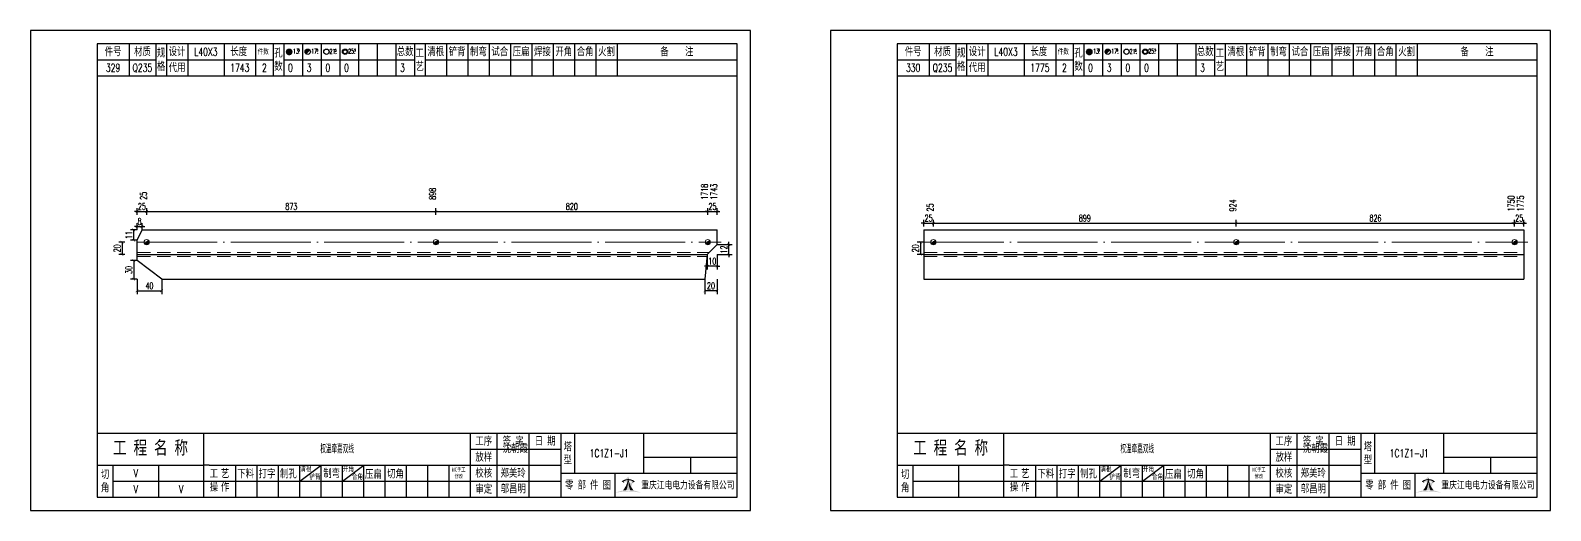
# Model space of a CAD drawing. Header units: millimetres. Extents: x -524 to 9570, y -2481 to 180.
# Drawn here: x 6300 to 6870, y -1200 to -1020 of the extents above; entities that cross this region are included whole.
import ezdxf
from ezdxf.enums import TextEntityAlignment as Align

# ---------------------------------------------------------------- set-up
doc = ezdxf.new("R2010")
doc.units = ezdxf.units.MM
doc.header["$LTSCALE"] = 20
doc.header["$PDMODE"] = 1
doc.linetypes.add('DASHDOT2X', pattern=[1.75, 1.5, -0.125, 0, -0.125])
doc.linetypes.add('HIDDEN', pattern=[0.375, 0.25, -0.125])
for name, color, linetype, lineweight in [('1', 7, 'Continuous', 25), ('11', 1, 'Continuous', 13), ('2', 1, 'HIDDEN', 13), ('5', 7, 'Continuous', 13), ('7', 3, 'DASHDOT2X', 13)]:
    doc.layers.add(name, color=color, linetype=linetype, lineweight=lineweight)
doc.styles.get("Standard").update_dxf_attribs({"font": 'simplex', "width": 0.7, "bigfont": 'gbhzfs.shx'})
doc.styles.add('SYMBOL_TXT', font='txt.shx', dxfattribs={"width": 0.6})
doc.styles.add('TITLE_TXT', font='simplex.shx', dxfattribs={"width": 0.75, "height": 2.5, "bigfont": 'gbhzfs.shx'})
doc.dimstyles.get("Standard").update_dxf_attribs({"dimtxt": 2.5, "dimasz": 1, "dimexe": 1.25, "dimexo": 0, "dimgap": 0.63, "dimtad": 1, "dimzin": 0, "dimdsep": 46, "dimtxsty": 'standard', "dimblk": 'ARCHTICK', "dimblk1": 'ARCHTICK', "dimblk2": 'ARCHTICK', "dimcen": 0.09, "dimadec": 0, "dimazin": 0, "dimtfac": 1, "dimtdec": 1, "dimtix": 1, "dimtmove": 2, "dimatfit": 3, "dimfxl": 0, "dimtolj": 1, "dimtzin": 0, "dimarcsym": 0})
pattern_1 = [(0, (-3, 0), (0, 0.0125), [])]

# ---------------------------------------------------------------- blocks, each defined once
blk = doc.blocks.new('M12_HOLE')
h = blk.add_hatch()
h.set_pattern_fill('LINE', scale=0.1, style=0)
h.set_pattern_definition(pattern_1)
h.paths.add_polyline_path([(-5, 0, 1), (-1, 0, 1)])
at = {"color": 7}
blk.add_circle((-3, 0), 2, dxfattribs=at)
at = {"color": 7, "attachment_point": 1, "style": 'SYMBOL_TXT'}
for s, insert, char_height, width in [('13\\f??|b0|i0|c0|p54;.', (-0.1170648347537053, 2.110404609075999), 3.5, 5.707453662650948), ('5', (3.739322910876695, 2.264550918150206), 1.8, 2.930899999712656)]:
    blk.add_mtext(s, dxfattribs=dict(at, insert=insert, char_height=char_height, width=width))
blk = doc.blocks.new('M16_HOLE')
h = blk.add_hatch()
h.set_pattern_fill('LINE', scale=0.1, style=0)
h.set_pattern_definition(pattern_1)
h.paths.add_polyline_path([(-1.585786437626905, 1.414213562373095, 0.668178637919299), (-5, 0, 0.198912367379658), (-4.414213562373095, -1.414213562373095)])
at = {"color": 7}
blk.add_circle((-3, 0), 2, dxfattribs=at)
at = {"color": 7, "attachment_point": 1, "style": 'SYMBOL_TXT'}
for s, insert, char_height, width in [('17.', (-0.443935574240129, 2.13042063441452), 3.5, 6.3164), ('5', (3.564570640825252, 2.25180437378188), 1.8, 1.822)]:
    blk.add_mtext(s, dxfattribs=dict(at, insert=insert, char_height=char_height, width=width))
blk = doc.blocks.new('M20_HOLE')
at = {"color": 7}
blk.add_circle((-3, 0), 2, dxfattribs=at)
at = {"color": 7, "attachment_point": 1, "style": 'SYMBOL_TXT'}
for s, insert, char_height, width in [('21.', (-0.6868754558352066, 2.009036737063269), 3.5, 6.0735), ('5', (3.321630759230175, 2.009036737063269), 1.8, 1.4576)]:
    blk.add_mtext(s, dxfattribs=dict(at, insert=insert, char_height=char_height, width=width))
blk = doc.blocks.new('M24_HOLE')
at = {"color": 7}
for radius in [2, 1.5]:
    blk.add_circle((-3, 0), radius, dxfattribs=at)
at = {"color": 7, "attachment_point": 1, "style": 'SYMBOL_TXT'}
for s, insert, char_height, width in [('25.', (-0.6868754558352066, 2.13042063441452), 3.5, 2.4294), ('5', (3.928980201610216, 2.25180437378188), 1.8, 1.9435)]:
    blk.add_mtext(s, dxfattribs=dict(at, insert=insert, char_height=char_height, width=width))
blk = doc.blocks.new('A$C1E394B87')
for p, q in [((270, 180), (0, 180)), ((0, 180), (0, 0)), ((270, 0), (270, 180)), ((0, 0), (270, 0))]:
    blk.add_line(p, q)
blk = doc.blocks.new('JgCard')
h = blk.add_hatch(color=256)
edge = h.paths.add_edge_path()
edge.add_arc((223.8016524729837, -21.84717885384339), 29.00860721842082, 79.81716678233735, 89.27812697573944)
edge.add_arc((224.5325955616654, -21.84717885384339), 29.00860721842082, 90.72187302426055, 100.1828332176626)
edge.add_arc((224.0279874541857, -3.830853464385541), 11.50536553551401, 89.30709440376557, 113.6959925615352, ccw=False)
edge.add_arc((224.3062605804644, -3.830853464385541), 11.50536553551401, 66.30400743846491, 90.69290559623443, ccw=False)
edge = h.paths.add_edge_path()
edge.add_arc((233.0302112674253, 13.18449056462987), 8.873034629199061, 191.5208225546964, 219.6965150385776)
edge.add_arc((215.3040367672247, 13.18449056462987), 8.873034629199061, 320.3034849614224, 348.4791774453036)
edge.add_arc((214.0326012329333, 11.43447699248611), 10.13453382683302, 338.1301204334909, 359.9154198731663)
edge.add_arc((234.3016468017167, 11.43447699248611), 10.13453382683302, 180.0845801266699, 201.8698795665091)
edge.add_line((225.937925765641, 10.90576856469295), (225.6552856147136, 10.35609493506945))
edge.add_arc((224.1679533083088, 7.853493107532699), 3.957321353349253, 91.41975307934291, 127.4827228769255)
edge.add_arc((215.3040367672247, 13.18449056462987), 8.873034629199061, 351.0860103832611, 357.2867084751834)
edge.add_line((222.396322269009, 10.90576856469295), (222.6789624199364, 10.35609493506945))
edge.add_line((222.6789624199364, 10.35609493506945), (221.7697188924139, 10.86032854938844))
edge.add_line((225.6552856147136, 10.35609493506945), (226.5654915637542, 10.86086227359522))
edge.add_arc((224.2330238305049, 7.883670059543192), 3.536460377387214, 93.80567765797379, 121.2894356209631)
edge.add_arc((224.1012242041452, 7.883670059543192), 3.536460377387214, 58.7105643790368, 86.1943223420262)
edge.add_arc((224.1679533083088, 7.853493107532699), 3.957321353349253, 52.53023982105776, 88.60436076552203)
edge.add_arc((233.0302112674253, 13.18449056462987), 8.873034629199061, 182.7132915248167, 188.9137221835162)
edge.add_line((224.1671240173246, 11.44943760304955), (224.1671240173246, 11.41951638194644))
blk.add_hatch(color=256).paths.add_polyline_path([(224.1671240173246, 11.41951638190653, 0.09534363958971465), (224.8964730213393, 7.65936347788454, -0.02857973389665951), (226.2029576453306, 7.517096850535836, -0.1235627947319866), (224.3359488967444, 11.41233217421416, -0.1204986991669159), (225.937925765641, 10.90576856469295), (225.6552856147136, 10.35609493506945), (226.5654915637542, 10.86086227359522, 0.5402417223769541), (226.575360567148, 10.99431825130466, 0.158715983985349), (224.2643381876442, 11.80964050730302, -0.02706108524003999), (224.1671240173246, 12.76445731824299, -0.02706225299216489), (224.0699034296731, 11.80959959181416, 0.1586661026302013), (221.7598355252794, 10.99377351487396, 0.5401762534625951), (221.7697205382283, 10.86032763670437, -5.881062471050359e-06), (221.7697188924139, 10.86032854938844), (222.6789624199364, 10.35609493506945), (222.396322269009, 10.90576856469295, -0.1204986991669226), (223.9982991379056, 11.41233217421416, -0.1235627947319868), (222.1312903893195, 7.517096850535836, -0.0285797338966575), (223.4377750133108, 7.65936347788454, 0.09534363958971454)])
for p, q in [((265, 175), (25, 175)), ((25, 175), (25, 5)), ((37, 175), (37, 163)), ((47, 175), (47, 163)), ((51, 175), (51, 163)), ((59, 175), (59, 163)), ((72.61005959575064, 175), (72.61005959575061, 163)), ((84.43573710762382, 175), (84.43573710762382, 163)), ((91, 175), (91, 163)), ((95, 175), (95, 163)), ((102, 175), (102, 163)), ((109, 175), (109, 163)), ((116, 175), (116, 163)), ((123, 175), (123, 163)), ((130, 175), (130, 163)), ((137, 175), (137, 163)), ((144, 175), (144, 163)), ((148, 175), (148, 163)), ((156, 175), (156, 163)), ((164, 175), (164, 163)), ((172, 175), (172, 163)), ((180, 175), (180, 163)), ((188, 175), (188, 163)), ((196, 175), (196, 163)), ((204, 175), (204, 163)), ((212, 175), (212, 163)), ((220, 175), (220, 163)), ((265, 5), (265, 175)), ((25, 169), (47, 169)), ((51, 168.9999999999999), (91, 168.9999999999999)), ((95, 168.9999999999999), (144, 168.9999999999999)), ((148, 169), (265, 169)), ((25, 163), (265, 163)), ((25, 29), (265, 29)), ((65, 17), (65, 29)), ((165, 5), (165, 29)), ((175, 5), (175, 29)), ((187, 5), (187, 29)), ((199, 5), (199, 29)), ((204, 29), (204, 14)), ((230, 14), (230, 29)), ((165, 23), (199, 23)), ((230, 20), (265, 20)), ((247.5, 20), (247.5, 14)), ((25, 17), (65, 17)), ((31, 5), (31, 17)), ((48, 17), (48, 5)), ((65, 5), (65, 17)), ((67, 17), (65, 17)), ((67, 17), (165, 17)), ((77, 5), (77, 17)), ((85, 5), (85, 17)), ((93, 5), (93, 17)), ((101, 5), (101, 17)), ((101, 11), (109, 17)), ((109, 5), (109, 17)), ((117, 5), (117, 17)), ((117, 11), (125, 17)), ((125, 5), (125, 17)), ((133, 5), (133, 17)), ((141, 5), (141, 17)), ((149, 5), (149, 17)), ((157, 5), (157, 17)), ((165, 17), (199, 17)), ((199, 14), (265, 14)), ((219.0802760739607, 14), (219.0802760739607, 5)), ((31, 11), (65, 11)), ((65, 11), (165, 11)), ((165, 11), (199, 11)), ((25, 5), (265, 5))]:
    blk.add_line(p, q)
blk.add_lwpolyline([(96.0334779468642, 171.9855941999696, -1), (98.0334779468642, 171.9855941999696, -1)], format="xyb", close=True)
for p in [(65.8050297978753, 166), (145, 96)]:
    blk.add_point(p)
blk.add_blockref('A$C1E394B87', (0, 0))
at = {"xscale": 0.5, "yscale": 0.5, "zscale": 0.5}
for name, p in [('M12_HOLE', (98.5334779468642, 171.9855941999696)), ('M16_HOLE', (105.5, 171.9999999999999)), ('M20_HOLE', (112.5, 171.9999999999999)), ('M24_HOLE', (119.5, 171.9999999999999))]:
    blk.add_blockref(name, p, dxfattribs=at)
at = {"attachment_point": 5, "style": 'TITLE_TXT'}
for s, insert, char_height, width in [('{\\fSimHei|b0|i0|c134|p2;件号}', (31, 172), 3, 15), ('{\\fSimHei|b0|i0|c134|p2;材质}', (42, 172), 3, 8), ('{\\fSimHei|b0|i0|c134|p2;规格}', (49, 169), 3, 4), ('{\\fSimHei|b0|i0|c134|p2;设计}', (55, 171.9999999999999), 3, 8.000000000000014), ('{\\fSimHei|b0|i0|c134|p2;长度}', (78.11684221050325, 172.0531705390044), 3, 8), ('{\\fSimHei|b0|i0|c134|p2;件数}', (87.3041250533895, 171.9999999999999), 2, 8.8244), ('{\\fSimHei|b0|i0|c134|p2;孔数}', (93, 169), 3, 4), ('{\\fSimHei|b0|i0|c134|p2;总数}', (140.5, 171.9999999999999), 3, 7), ('{\\fSimHei|b0|i0|c134|p2;工\\P艺}', (146, 169), 3, 4), ('{\\fSimHei|b0|i0|c134|p2;清根}', (152, 172), 3, 8), ('{\\fSimHei|b0|i0|c134|p2;铲背}', (160, 172), 3, 8), ('{\\fSimHei|b0|i0|c134|p2;制弯}', (168, 172), 3, 8.000000000000028), ('{\\fSimHei|b0|i0|c134|p2;试合}', (176, 172), 3, 8), ('{\\fSimHei|b0|i0|c134|p2;压扁}', (184, 172), 3, 8), ('{\\fSimHei|b0|i0|c134|p2;焊接}', (192, 172), 3, 8), ('{\\fSimHei|b0|i0|c134|p2;开角}', (200, 172), 3, 8.000000000000057), ('{\\fSimHei|b0|i0|c134|p2;合角}', (208, 172), 3, 8), ('{\\fSimHei|b0|i0|c134|p2;火割}', (216, 172), 3, 8), ('{\\fSimHei|b0|i0|c134|p2;备    注}', (242.3967818627186, 171.9765054582008), 3, 22), ('{\\fSimHei|b0|i0|c134|p2;代用}', (55, 166), 3, 8), ('{\\fSimHei|b0|i0|c134|p2;工 程 名 称}', (45.04268864723963, 23.33842704880232), 5, 47.33333333333334), ('{\\fSimHei|b0|i0|c134|p2;工序}', (170, 26), 3, 10), ('{\\fSimHei|b0|i0|c134|p2;签 字}', (181, 26), 3, 12), ('{\\fSimHei|b0|i0|c134|p2;^I沈朝霞}', (181.0520504248258, 23.27747906449889), 3, 12), ('{\\fSimHei|b0|i0|c134|p2;日 期}', (193, 26), 3, 12), ('{\\fSimHei|b0|i0|c134|p2;塔\\P型}', (201.5, 21.5), 3, 5.000000000000028), ('{\\fSimHei|b0|i0|c134|p2;放样}', (170, 20), 3, 10), ('{\\fSimHei|b0|i0|c134|p2;切\\P角}', (28, 11), 3, 6.000000000000004), ('{\\fSimHei|b0|i0|c134|p2;工\\P操}', (68.78408056366106, 11.29930144135182), 3, 6.000000000000004), ('{\\fSimHei|b0|i0|c134|p2;艺\\P作}', (73.01340619218274, 11.29930144135182), 3, 6.000000000000004), ('{\\fSimHei|b0|i0|c134|p2;下料}', (80.74376492044746, 13.75191016783555), 3, 8), ('{\\fSimHei|b0|i0|c134|p2;打字}', (88.74376492044746, 13.75191016783555), 3, 8), ('{\\fSimHei|b0|i0|c134|p2;制孔}', (96.74376492044746, 13.75191016783555), 3, 8.000000000000028), ('{\\fSimHei|b0|i0|c134|p2;清根}', (103.3080888185272, 15.56254542211099), 2, 8), ('{\\fSimHei|b0|i0|c134|p2;铲背}', (106.6982872637203, 12.58010217278223), 2, 8), ('{\\fSimHei|b0|i0|c134|p2;制弯}', (112.9524832210667, 13.86807755023182), 3, 8.000000000000028), ('{\\fSimHei|b0|i0|c134|p2;开角}', (119.2123351337376, 15.54156681030855), 2, 8.000000000000057), ('{\\fSimHei|b0|i0|c134|p2;合角}', (122.601153766583, 12.67610618408509), 2, 8), ('{\\fSimHei|b0|i0|c134|p2;压扁}', (128.5896913500159, 13.56672241423536), 3, 8), ('{\\fSimHei|b0|i0|c134|p2;切角}', (136.8970089545677, 13.6938446517654), 3, 8), ('{\\fSimHei|b0|i0|c134|p2;NC手工修改}', (160.6311373906198, 14.05820252967675), 1.5, 6.204069777279955), ('{\\fSimHei|b0|i0|c134|p2;校核}', (170, 14), 3, 10.00000000000003), ('{\\fSimHei|b0|i0|c134|p2;郑美玲}', (181, 14), 3, 12), ('{\\fSimHei|b0|i0|c134|p2;零 部 件 图}', (209.0827348158753, 9.5), 3, 30.76131175444226), ('{\\fSimHei|b0|i0|c134|p2;重庆江电电力设备有限公司}', (246.5086378857131, 9.475432444103376), 2.772000000000001, 63.29400000000002), ('{\\fSimHei|b0|i0|c134|p2;审定}', (170, 8), 3, 10), ('{\\fSimHei|b0|i0|c134|p2;邬昌明}', (181.0428184060297, 8.12303372435349), 3, 12)]:
    blk.add_mtext(s, dxfattribs=dict(at, insert=insert, char_height=char_height, width=width))
blk = doc.blocks.new('M16')
for p, q in [((-0.7071067811865476, -0.7071067811865476), (0.7071067811865475, 0.7071067811865475)), ((-0.4, 4.898425415289509e-17), (0.4, 0)), ((2.449212707644755e-17, 0.4), (0, -0.4))]:
    blk.add_line(p, q)
blk.add_circle((0, 0), 1)
for centre, radius, end in [((0, 0), 0.8, 45.00000000000001), ((0, 0), 0.6, 45.00000000000001), ((0, 0), 0.4, 45.00000000000001), ((-5.551115123125783e-17, -5.551115123125783e-17), 0.2, 45)]:
    blk.add_arc(centre, radius, 225, end)
blk = doc.blocks.new('_ArchTick')
at = {"color": 0, "linetype": 'ByBlock', "const_width": 0.15}
blk.add_lwpolyline([(-0.5, -0.5), (0.5, 0.5)], dxfattribs=at)
blk = doc.blocks.new('*D818')
at = {"layer": '11', "color": 0, "lineweight": -2}
for p, q in [((6339.999996296785, -1087.875012380202), (6338.999996296785, -1087.875012380202)), ((6339.999996296785, -1089.125012380202), (6339.999996296785, -1086.625012380202)), ((6339.999996296785, -1087.875012380202), (6343.599996296784, -1087.875012380202)), ((6343.599996296784, -1089.125012380202), (6343.599996296784, -1086.625012380202)), ((6343.599996296784, -1087.875012380202), (6344.599996296784, -1087.875012380202))]:
    blk.add_line(p, q, dxfattribs=at)
at = {"layer": 'Defpoints', "color": 0}
for p in [(6343.599996296784, -1087.875012380202), (6339.999996296785, -1089.125012380202), (6343.599996296784, -1089.125012380202)]:
    blk.add_point(p, dxfattribs=at)
at = {"layer": '11', "color": 0, "lineweight": -2}
blk.add_blockref('_ArchTick', (6339.999996296785, -1087.875012380202), dxfattribs=at)
at = {"layer": '11', "color": 0, "lineweight": -2, "rotation": 180}
blk.add_blockref('_ArchTick', (6343.599996296784, -1087.875012380202), dxfattribs=at)
at = {"layer": '11', "color": 0, "insert": (6341.799996296784, -1085.995012380202), "char_height": 2.5, "attachment_point": 5}
blk.add_mtext('\\A1;25', dxfattribs=at)
blk = doc.blocks.new('*D821')
at = {"layer": '11', "color": 0, "lineweight": -2}
for p, q in [((6553.999996296785, -1087.875012380202), (6552.999996296785, -1087.875012380202)), ((6553.999996296785, -1089.125012380202), (6553.999996296785, -1086.625012380202)), ((6553.999996296785, -1087.875012380202), (6557.499996296785, -1087.875012380202)), ((6557.499996296785, -1089.125012380202), (6557.499996296785, -1086.625012380202)), ((6557.499996296785, -1087.875012380202), (6558.499996296785, -1087.875012380202))]:
    blk.add_line(p, q, dxfattribs=at)
at = {"layer": 'Defpoints', "color": 0}
for p in [(6557.499996296785, -1087.875012380202), (6553.999996296785, -1089.125012380202), (6557.499996296785, -1089.125012380202)]:
    blk.add_point(p, dxfattribs=at)
at = {"layer": '11', "color": 0, "lineweight": -2}
blk.add_blockref('_ArchTick', (6553.999996296785, -1087.875012380202), dxfattribs=at)
at = {"layer": '11', "color": 0, "lineweight": -2, "rotation": 180}
blk.add_blockref('_ArchTick', (6557.499996296785, -1087.875012380202), dxfattribs=at)
at = {"layer": '11', "color": 0, "insert": (6555.749996296785, -1085.995012380202), "char_height": 2.5, "attachment_point": 5}
blk.add_mtext('\\A1;25', dxfattribs=at)
blk = doc.blocks.new('*D822')
at = {"layer": '11', "color": 0, "lineweight": -2}
for p, q in [((6339.999996296785, -1106.312512380202), (6337.499996296785, -1106.312512380202)), ((6338.749996296785, -1106.312512380202), (6338.749996296785, -1113.250012380202)), ((6339.999996296785, -1113.250012380202), (6337.499996296785, -1113.250012380202))]:
    blk.add_line(p, q, dxfattribs=at)
at = {"layer": 'Defpoints', "color": 0}
for p in [(6339.999996296785, -1106.312512380202), (6338.749996296785, -1113.250012380202), (6339.999996296785, -1113.250012380202)]:
    blk.add_point(p, dxfattribs=at)
at = {"layer": '11', "color": 0, "lineweight": -2}
for p, rotation in [((6338.749996296785, -1106.312512380202), 90), ((6338.749996296785, -1113.250012380202), 270)]:
    blk.add_blockref('_ArchTick', p, dxfattribs=dict(at, rotation=rotation))
at = {"layer": '11', "color": 0, "insert": (6336.869996296785, -1109.781262380201), "char_height": 2.5, "attachment_point": 5, "rotation": 90}
blk.add_mtext('\\A1;30', dxfattribs=at)
blk = doc.blocks.new('*D825')
at = {"layer": '11', "color": 0, "lineweight": -2}
for p, q in [((6339.999996296785, -1093.500012380202), (6338.999996296785, -1093.500012380202)), ((6339.999996296785, -1094.750012380202), (6339.999996296785, -1092.250012380202)), ((6339.999996296785, -1093.500012380202), (6341.849996296784, -1093.500012380202)), ((6341.849996296784, -1094.750012380202), (6341.849996296784, -1092.250012380202)), ((6341.849996296784, -1093.500012380202), (6342.849996296784, -1093.500012380202))]:
    blk.add_line(p, q, dxfattribs=at)
at = {"layer": 'Defpoints', "color": 0}
for p in [(6341.849996296784, -1093.500012380202), (6339.999996296785, -1094.750012380202), (6341.849996296784, -1094.750012380202)]:
    blk.add_point(p, dxfattribs=at)
at = {"layer": '11', "color": 0, "lineweight": -2}
blk.add_blockref('_ArchTick', (6339.999996296785, -1093.500012380202), dxfattribs=at)
at = {"layer": '11', "color": 0, "lineweight": -2, "rotation": 180}
blk.add_blockref('_ArchTick', (6341.849996296784, -1093.500012380202), dxfattribs=at)
at = {"layer": '11', "color": 0, "insert": (6340.924996296784, -1091.620012380202), "char_height": 2.5, "attachment_point": 5}
blk.add_mtext('\\A1;8', dxfattribs=at)
blk = doc.blocks.new('*D826')
at = {"layer": '11', "color": 0, "lineweight": -2}
for p, q in [((6552.874996296785, -1113.250012380202), (6552.874996296785, -1118.875012380202)), ((6557.499996296785, -1113.250012380202), (6557.499996296785, -1118.875012380202)), ((6557.499996296785, -1117.625012380202), (6552.874996296785, -1117.625012380202))]:
    blk.add_line(p, q, dxfattribs=at)
at = {"layer": 'Defpoints', "color": 0}
for p in [(6552.874996296785, -1113.250012380202), (6557.499996296785, -1113.250012380202), (6552.874996296785, -1117.625012380202)]:
    blk.add_point(p, dxfattribs=at)
at = {"layer": '11', "color": 0, "lineweight": -2, "rotation": 180}
blk.add_blockref('_ArchTick', (6552.874996296785, -1117.625012380202), dxfattribs=at)
at = {"layer": '11', "color": 0, "lineweight": -2}
blk.add_blockref('_ArchTick', (6557.499996296785, -1117.625012380202), dxfattribs=at)
at = {"layer": '11', "color": 0, "insert": (6555.187496296785, -1115.745012380202), "char_height": 2.5, "attachment_point": 5}
blk.add_mtext('\\A1;20', dxfattribs=at)
blk = doc.blocks.new('*D827')
at = {"layer": '11', "color": 0, "lineweight": -2}
for p, q in [((6553.799996296784, -1104.000012380202), (6553.799996296784, -1109.625012380202)), ((6557.499996296785, -1104.000012380202), (6557.499996296785, -1109.625012380202)), ((6553.799996296784, -1108.375012380202), (6552.799996296784, -1108.375012380202)), ((6557.499996296785, -1108.375012380202), (6553.799996296784, -1108.375012380202)), ((6557.499996296785, -1108.375012380202), (6558.499996296785, -1108.375012380202))]:
    blk.add_line(p, q, dxfattribs=at)
at = {"layer": 'Defpoints', "color": 0}
for p in [(6553.799996296784, -1104.000012380202), (6557.499996296785, -1104.000012380202), (6553.799996296784, -1108.375012380202)]:
    blk.add_point(p, dxfattribs=at)
at = {"layer": '11', "color": 0, "lineweight": -2}
blk.add_blockref('_ArchTick', (6553.799996296784, -1108.375012380202), dxfattribs=at)
at = {"layer": '11', "color": 0, "lineweight": -2, "rotation": 180}
blk.add_blockref('_ArchTick', (6557.499996296785, -1108.375012380202), dxfattribs=at)
at = {"layer": '11', "color": 0, "insert": (6555.649996296785, -1106.495012380202), "char_height": 2.5, "attachment_point": 5}
blk.add_mtext('\\A1;10', dxfattribs=at)
blk = doc.blocks.new('*D828')
at = {"layer": '11', "color": 0, "lineweight": -2}
for p, q in [((6561.874996296785, -1100.300012380202), (6561.874996296785, -1099.300012380202)), ((6557.499996296785, -1100.300012380202), (6563.124996296785, -1100.300012380202)), ((6557.499996296785, -1104.000012380202), (6563.124996296785, -1104.000012380202)), ((6561.874996296785, -1104.000012380202), (6561.874996296785, -1100.300012380202)), ((6561.874996296785, -1104.000012380202), (6561.874996296785, -1105.000012380202))]:
    blk.add_line(p, q, dxfattribs=at)
at = {"layer": 'Defpoints', "color": 0}
for p in [(6557.499996296785, -1100.300012380202), (6557.499996296785, -1104.000012380202), (6561.874996296785, -1100.300012380202)]:
    blk.add_point(p, dxfattribs=at)
at = {"layer": '11', "color": 0, "lineweight": -2}
for p, rotation in [((6561.874996296785, -1100.300012380202), 270), ((6561.874996296785, -1104.000012380202), 90)]:
    blk.add_blockref('_ArchTick', p, dxfattribs=dict(at, rotation=rotation))
at = {"layer": '11', "color": 0, "insert": (6559.994996296785, -1102.150012380201), "char_height": 2.5, "attachment_point": 5, "rotation": 90}
blk.add_mtext('\\A1;12', dxfattribs=at)
blk = doc.blocks.new('*D829')
at = {"layer": '1', "color": 0, "lineweight": -2}
for p, q in [((6335.374996296785, -1099.375012380202), (6333.124996296785, -1099.375012380202)), ((6334.374996296785, -1099.375012380202), (6334.374996296785, -1104.000012380202)), ((6335.374996296785, -1104.000012380202), (6333.124996296785, -1104.000012380202))]:
    blk.add_line(p, q, dxfattribs=at)
at = {"layer": 'Defpoints', "color": 0}
for p in [(6335.374996296785, -1099.375012380202), (6334.374996296785, -1104.000012380202), (6335.374996296785, -1104.000012380202)]:
    blk.add_point(p, dxfattribs=at)
at = {"layer": '1', "color": 0, "lineweight": -2}
for p, rotation in [((6334.374996296785, -1099.375012380202), 90), ((6334.374996296785, -1104.000012380202), 270)]:
    blk.add_blockref('_ArchTick', p, dxfattribs=dict(at, rotation=rotation))
at = {"layer": '1', "color": 0, "insert": (6332.494996296785, -1101.687512380201), "char_height": 2.5, "attachment_point": 5, "rotation": 90}
blk.add_mtext('\\A1;20', dxfattribs=at)
blk = doc.blocks.new('*D830')
at = {"layer": '11', "color": 0, "lineweight": -2}
for p, q in [((6634.999996296785, -1092.250012380202), (6633.999996296785, -1092.250012380202)), ((6634.999996296785, -1093.500012380202), (6634.999996296785, -1091.000012380202)), ((6634.999996296785, -1092.250012380202), (6638.599996296784, -1092.250012380202)), ((6638.599996296784, -1093.500012380202), (6638.599996296784, -1091.000012380202)), ((6638.599996296784, -1092.250012380202), (6639.599996296784, -1092.250012380202))]:
    blk.add_line(p, q, dxfattribs=at)
at = {"layer": 'Defpoints', "color": 0}
for p in [(6634.999996296785, -1093.500012380202), (6638.599996296784, -1092.250012380202), (6638.599996296784, -1093.500012380202)]:
    blk.add_point(p, dxfattribs=at)
at = {"layer": '11', "color": 0, "lineweight": -2}
blk.add_blockref('_ArchTick', (6634.999996296785, -1092.250012380202), dxfattribs=at)
at = {"layer": '11', "color": 0, "lineweight": -2, "rotation": 180}
blk.add_blockref('_ArchTick', (6638.599996296784, -1092.250012380202), dxfattribs=at)
at = {"layer": '11', "color": 0, "insert": (6636.799996296784, -1090.370012380202), "char_height": 2.5, "attachment_point": 5}
blk.add_mtext('\\A1;25', dxfattribs=at)
blk = doc.blocks.new('*D833')
at = {"layer": '11', "color": 0, "lineweight": -2}
for p, q in [((6856.499996296785, -1092.250012380202), (6855.499996296785, -1092.250012380202)), ((6856.499996296785, -1093.500012380202), (6856.499996296785, -1091.000012380202)), ((6856.499996296785, -1092.250012380202), (6859.999996296785, -1092.250012380202)), ((6859.999996296785, -1093.500012380202), (6859.999996296785, -1091.000012380202)), ((6859.999996296785, -1092.250012380202), (6860.999996296785, -1092.250012380202))]:
    blk.add_line(p, q, dxfattribs=at)
at = {"layer": 'Defpoints', "color": 0}
for p in [(6856.499996296785, -1093.500012380202), (6859.999996296785, -1092.250012380202), (6859.999996296785, -1093.500012380202)]:
    blk.add_point(p, dxfattribs=at)
at = {"layer": '11', "color": 0, "lineweight": -2}
blk.add_blockref('_ArchTick', (6856.499996296785, -1092.250012380202), dxfattribs=at)
at = {"layer": '11', "color": 0, "lineweight": -2, "rotation": 180}
blk.add_blockref('_ArchTick', (6859.999996296785, -1092.250012380202), dxfattribs=at)
at = {"layer": '11', "color": 0, "insert": (6858.249996296785, -1090.370012380202), "char_height": 2.5, "attachment_point": 5}
blk.add_mtext('\\A1;25', dxfattribs=at)
blk = doc.blocks.new('*D834')
at = {"layer": '1', "color": 0, "lineweight": -2}
for p, q in [((6634.749996296785, -1099.375012380202), (6632.499996296785, -1099.375012380202)), ((6633.749996296785, -1099.375012380202), (6633.749996296785, -1104.000012380202)), ((6634.749996296785, -1104.000012380202), (6632.499996296785, -1104.000012380202))]:
    blk.add_line(p, q, dxfattribs=at)
at = {"layer": 'Defpoints', "color": 0}
for p in [(6634.749996296785, -1099.375012380202), (6633.749996296785, -1104.000012380202), (6634.749996296785, -1104.000012380202)]:
    blk.add_point(p, dxfattribs=at)
at = {"layer": '1', "color": 0, "lineweight": -2}
for p, rotation in [((6633.749996296785, -1099.375012380202), 90), ((6633.749996296785, -1104.000012380202), 270)]:
    blk.add_blockref('_ArchTick', p, dxfattribs=dict(at, rotation=rotation))
at = {"layer": '1', "color": 0, "insert": (6631.869996296785, -1101.687512380201), "char_height": 2.5, "attachment_point": 5, "rotation": 90}
blk.add_mtext('\\A1;20', dxfattribs=at)

msp = doc.modelspace()

# ---------------------------------------------------------------- linework, layer by layer
at = {"layer": '1'}
for p, q in [((6339.999996296785, -1098.681262380202), (6341.849996296784, -1094.750012380202)), ((6339.999996296785, -1104.000012380202), (6339.999996296785, -1098.681262380202)), ((6341.849996296784, -1094.750012380202), (6557.499996296785, -1094.750012380202)), ((6557.499996296785, -1100.300012380202), (6557.499996296785, -1094.750012380202)), ((6634.999996296785, -1094.750012380202), (6634.999996296785, -1113.250012380202)), ((6634.999996296785, -1094.750012380202), (6859.999996296785, -1094.750012380202)), ((6859.999996296785, -1094.750012380202), (6859.999996296785, -1113.250012380202)), ((6339.999996296785, -1106.312512380202), (6339.999996296785, -1104.000012380202)), ((6339.999996296785, -1104.000012380202), (6553.799996296784, -1104.000012380202)), ((6553.799996296784, -1104.000012380202), (6552.874996296785, -1113.250012380202)), ((6557.499996296785, -1100.300012380202), (6553.799996296784, -1104.000012380202)), ((6634.999996296785, -1104.000012380202), (6859.999996296785, -1104.000012380202)), ((6349.249996296785, -1113.250012380202), (6339.999996296785, -1106.312512380202)), ((6349.249996296785, -1113.250012380202), (6552.874996296785, -1113.250012380202)), ((6634.999996296785, -1113.250012380202), (6859.999996296785, -1113.250012380202))]:
    msp.add_line(p, q, dxfattribs=at)
at = {"layer": '2'}
for p, q in [((6339.999996296785, -1103.306262380202), (6554.493746296786, -1103.306262380202)), ((6339.999996296785, -1104.693762380202), (6553.730621296785, -1104.693762380202)), ((6634.999996296785, -1103.306262380202), (6859.999996296785, -1103.306262380202)), ((6634.999996296785, -1104.693762380202), (6859.999996296785, -1104.693762380202))]:
    msp.add_line(p, q, dxfattribs=at)
at = {"layer": '7'}
for p, q in [((6339.999996296785, -1099.375012380202), (6558.999996296785, -1099.375012380202)), ((6634.999996296785, -1099.375012380202), (6861.499996296785, -1099.375012380202))]:
    msp.add_line(p, q, dxfattribs=at)

# ---------------------------------------------------------------- block references
at = {"layer": '1'}
for p in [(6299.999996296785, -1200.000012380202), (6599.999996296785, -1200.000012380202)]:
    msp.add_blockref('JgCard', p, dxfattribs=at)
at = {"layer": '5'}
for p in [(6343.599996296784, -1099.375012380202), (6452.036182073993, -1099.375012380202), (6553.999996296785, -1099.375012380202), (6638.599996296784, -1099.375012380202), (6752.123712423963, -1099.375012380202), (6856.499996296785, -1099.375012380202)]:
    msp.add_blockref('M16', p, dxfattribs=at)

# ---------------------------------------------------------------- texts
at = {"layer": '1', "width": 0.7}
for s, p in [('L40X3', (6365.805026094662, -1028.000012380202)), ('L40X3', (6665.805026094662, -1028.000012380202)), ('329', (6330.999996296785, -1034.000012380202)), ('Q235', (6341.999996296785, -1034.000012380202)), ('1743', (6378.522894648471, -1034.000012380202)), ('2', (6387.717864850598, -1034.000012380202)), ('0', (6397.499996296785, -1034.000012380202)), ('3', (6404.499996296785, -1034.000012380202)), ('0', (6411.499996296785, -1034.000012380202)), ('0', (6418.499996296785, -1034.000012380202)), ('3', (6439.499996296785, -1034.000012380202)), ('330', (6630.999996296785, -1034.000012380202)), ('Q235', (6641.999996296785, -1034.000012380202)), ('1775', (6678.522894648471, -1034.000012380202)), ('2', (6687.717864850598, -1034.000012380202)), ('0', (6697.499996296785, -1034.000012380202)), ('3', (6704.499996296785, -1034.000012380202)), ('0', (6711.499996296785, -1034.000012380202)), ('0', (6718.499996296785, -1034.000012380202)), ('3', (6739.499996296785, -1034.000012380202)), ('权温牵嘉双线', (6414.999996296785, -1177.000012380202)), ('1C1Z1-J1', (6516.999996296785, -1178.500012380202)), ('权温牵嘉双线', (6714.999996296785, -1177.000012380202)), ('1C1Z1-J1', (6816.999996296785, -1178.500012380202)), ('V', (6339.499996296785, -1186.000012380202)), ('V', (6339.499996296785, -1192.000012380202)), ('V', (6356.499996296785, -1192.000012380202))]:
    msp.add_text(s, height=3, dxfattribs=at).set_placement(p, align=Align.MIDDLE_CENTER)
for s, p in [('25', (6343.599996296784, -1083.500012380202)), ('898', (6452.036182073993, -1083.500012380202)), ('1718', (6553.999996296785, -1083.500012380202)), ('1743', (6557.499996296785, -1083.500012380202)), ('1750', (6856.499996296785, -1087.875012380202)), ('1775', (6859.999996296785, -1087.875012380202)), ('25', (6638.599996296784, -1087.875012380202)), ('924', (6752.123712423963, -1087.875012380202))]:
    msp.add_text(s, height=2.5, rotation=90, dxfattribs=at).set_placement(p)

# ---------------------------------------------------------------- dimensions: what is measured, and where the dimension line sits
at = {"layer": '1'}
for base, p1, p2, picture, middle in [((6334.374996296785, -1104.000012380202), (6335.374996296785, -1099.375012380202), (6335.374996296785, -1104.000012380202), '*D829', (6332.494996296785, -1101.687512380201)), ((6633.749996296785, -1104.000012380202), (6634.749996296785, -1099.375012380202), (6634.749996296785, -1104.000012380202), '*D834', (6631.869996296785, -1101.687512380201))]:
    dim = msp.add_linear_dim(base=base, p1=p1, p2=p2, angle=90, text='20', dimstyle='standard', override={"dimtxt": 2.5}, dxfattribs=at)
    dim.commit()
    dim.dimension.update_dxf_attribs({"geometry": picture, "text_midpoint": middle})
at = {"layer": '11'}
for base, p1, p2, text, picture, middle in [((6343.599996296784, -1087.875012380202), (6339.999996296785, -1089.125012380202), (6343.599996296784, -1089.125012380202), '25', '*D818', (6341.799996296784, -1085.995012380202)), ((6557.499996296785, -1087.875012380202), (6553.999996296785, -1089.125012380202), (6557.499996296785, -1089.125012380202), '25', '*D821', (6555.749996296785, -1085.995012380202)), ((6341.849996296784, -1093.500012380202), (6339.999996296785, -1094.750012380202), (6341.849996296784, -1094.750012380202), '8', '*D825', (6340.924996296784, -1091.620012380202)), ((6638.599996296784, -1092.250012380202), (6634.999996296785, -1093.500012380202), (6638.599996296784, -1093.500012380202), '25', '*D830', (6636.799996296784, -1090.370012380202)), ((6859.999996296785, -1092.250012380202), (6856.499996296785, -1093.500012380202), (6859.999996296785, -1093.500012380202), '25', '*D833', (6858.249996296785, -1090.370012380202)), ((6553.799996296784, -1108.375012380202), (6557.499996296785, -1104.000012380202), (6553.799996296784, -1104.000012380202), '10', '*D827', (6555.649996296785, -1106.495012380202)), ((6552.874996296785, -1117.625012380202), (6557.499996296785, -1113.250012380202), (6552.874996296785, -1113.250012380202), '20', '*D826', (6555.187496296785, -1115.745012380202))]:
    dim = msp.add_linear_dim(base=base, p1=p1, p2=p2, text=text, dimstyle='standard', override={"dimtxt": 2.5}, dxfattribs=at)
    dim.commit()
    dim.dimension.update_dxf_attribs({"geometry": picture, "text_midpoint": middle})
for base, p1, p2, text in [((6452.036182073993, -1087.875012380202), (6343.599996296784, -1089.125012380202), (6452.036182073993, -1089.125012380202), '873'), ((6553.999996296785, -1087.875012380202), (6452.036182073993, -1089.125012380202), (6553.999996296785, -1089.125012380202), '820'), ((6752.123712423963, -1092.250012380202), (6638.599996296784, -1093.500012380202), (6752.123712423963, -1093.500012380202), '899'), ((6856.499996296785, -1092.250012380202), (6752.123712423963, -1093.500012380202), (6856.499996296785, -1093.500012380202), '826'), ((6349.249996296785, -1117.625012380202), (6339.999996296785, -1113.250012380202), (6349.249996296785, -1113.250012380202), '40')]:
    msp.add_linear_dim(base=base, p1=p1, p2=p2, text=text, dimstyle='standard', override={"dimtxt": 2.5}, dxfattribs=at).render()
msp.add_linear_dim(base=(6338.749996296785, -1094.750012380202), p1=(6339.999996296785, -1098.681262380202), p2=(6339.999996296785, -1094.750012380202), angle=90, text='11', dimstyle='standard', override={"dimtxt": 2.5}, dxfattribs=at).render()
for base, p1, p2, text, picture, middle in [((6561.874996296785, -1100.300012380202), (6557.499996296785, -1104.000012380202), (6557.499996296785, -1100.300012380202), '12', '*D828', (6559.994996296785, -1102.150012380201)), ((6338.749996296785, -1113.250012380202), (6339.999996296785, -1106.312512380202), (6339.999996296785, -1113.250012380202), '30', '*D822', (6336.869996296785, -1109.781262380201))]:
    dim = msp.add_linear_dim(base=base, p1=p1, p2=p2, angle=90, text=text, dimstyle='standard', override={"dimtxt": 2.5}, dxfattribs=at)
    dim.commit()
    dim.dimension.update_dxf_attribs({"geometry": picture, "text_midpoint": middle})

doc.saveas('drawing.dxf')
